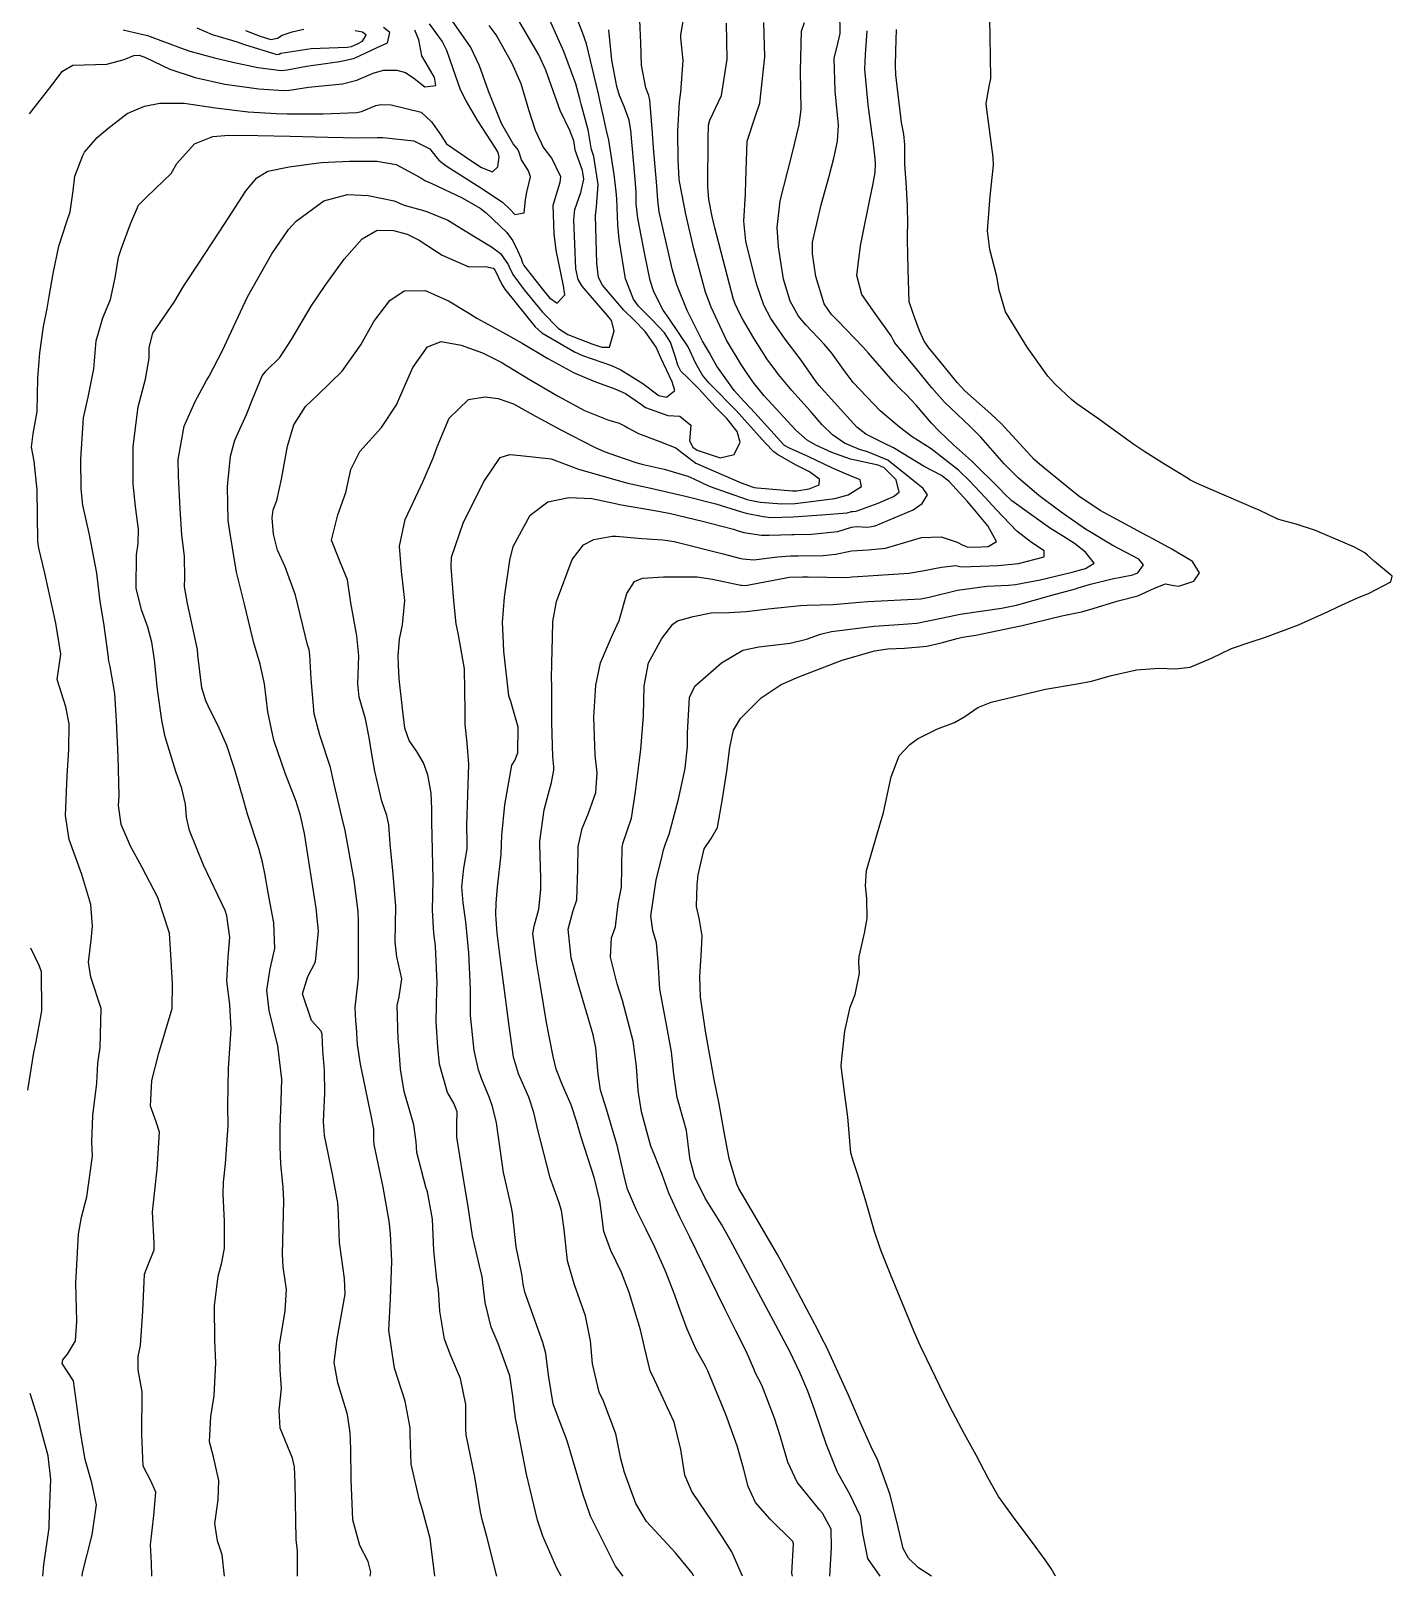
# Model space of a CAD drawing. Header units: feet. Extents: x 1313198 to 1317500, y 385000 to 389511.
# Drawn here: x 1316714.5 to 1317006.4, y 385000 to 385331.3 of the extents above; entities that cross this region are included whole.
import ezdxf

# ---------------------------------------------------------------- set-up
doc = ezdxf.new("R2010")
doc.units = ezdxf.units.FT
doc.layers.add('C-TOPO-MAJR', color=32, linetype='CONTINUOUS')

msp = doc.modelspace()

# ---------------------------------------------------------------- linework, layer by layer
at = {"layer": 'C-TOPO-MAJR'}
for points in [[(1316771.6, 385000), (1316771.6, 385005.33), (1316771.36, 385007.86), (1316771.16, 385020), (1316771.02, 385023.45), (1316770.54, 385025.3), (1316767.94, 385031.69), (1316767.68, 385035.6), (1316768.23, 385040.21), (1316767.93, 385044.16), (1316767.75, 385049.61), (1316769.01, 385056.8), (1316769.25, 385061.45), (1316768.53, 385066.32), (1316768.4, 385069.01), (1316768.55, 385074.83), (1316768.67, 385080.47), (1316768.56, 385083.41), (1316768.09, 385088.31), (1316767.9, 385092.11), (1316767.92, 385096.15), (1316768.16, 385101.88), (1316768.28, 385106.57), (1316767.44, 385113.69), (1316765.54, 385121.23), (1316765.06, 385125.59), (1316765.74, 385130.2), (1316766.76, 385134.55), (1316766.56, 385140.05), (1316765.59, 385145.33), (1316764.62, 385150.61), (1316764.13, 385153.04), (1316763.31, 385156), (1316760.89, 385163.38), (1316759.8, 385167.21), (1316758.11, 385173.08), (1316756.51, 385178.06), (1316754.51, 385182.44), (1316752.94, 385185.53), (1316751.99, 385187.62), (1316751.11, 385190.44), (1316750.29, 385197.42), (1316750.15, 385198.68), (1316748.07, 385208.52), (1316747.4, 385212.17), (1316747.45, 385213.99), (1316747.39, 385218.63), (1316746.85, 385223.21), (1316746.46, 385228.79), (1316746.09, 385235.81), (1316746.06, 385239.37), (1316747.3, 385246.52), (1316749.67, 385251.84), (1316752.15, 385256.32), (1316752.67, 385257.28), (1316755.57, 385262.77), (1316758.4, 385268.93), (1316760.89, 385274.23), (1316766.12, 385283.49), (1316769.68, 385288.67), (1316771.34, 385290.52), (1316777.31, 385294.83), (1316782.36, 385296.19), (1316786.78, 385296), (1316792.38, 385294.87), (1316794.18, 385294.04), (1316794.5, 385293.9), (1316799.18, 385292.64), (1316803.87, 385290.69), (1316809.83, 385287.06), (1316813.26, 385284.96), (1316815.16, 385283.58), (1316816.79, 385281.2), (1316817, 385280.67), (1316817.82, 385279.06), (1316820.22, 385275.79), (1316824.16, 385271), (1316827.6, 385267.45), (1316829.62, 385266.19), (1316834.73, 385264.21), (1316836.93, 385263.47), (1316838.54, 385263.45), (1316839.58, 385267.01), (1316839, 385269.16), (1316838.06, 385270.37), (1316834.37, 385274.56), (1316832.71, 385276.55), (1316831.81, 385277.98), (1316831.31, 385280.27), (1316830.92, 385290.83), (1316831.1, 385292.96), (1316832.4, 385296.64), (1316833.06, 385299.5), (1316832.78, 385301.36), (1316831.21, 385305.74), (1316831.03, 385306.8), (1316830.91, 385307.71), (1316830.05, 385309.95), (1316827.94, 385314.2), (1316826.45, 385318.46), (1316824.91, 385322.89), (1316823.4, 385326.18), (1316818.52, 385334.43)], [(1316787.23, 385000), (1316787.38, 385000.87), (1316786.79, 385003.15), (1316785.03, 385006.59), (1316783.48, 385012.06), (1316783.14, 385020.71), (1316783.08, 385027.27), (1316782.96, 385030.7), (1316782.36, 385034.67), (1316780.28, 385041.4), (1316779.52, 385045.81), (1316780.16, 385050.86), (1316781.85, 385060.41), (1316781.73, 385063.79), (1316780.61, 385071.55), (1316780.4, 385077.55), (1316780.25, 385080), (1316779.21, 385085.8), (1316777.45, 385094.45), (1316777.22, 385097.47), (1316777.47, 385103.57), (1316777.41, 385108.42), (1316777.04, 385112.67), (1316776.95, 385116.12), (1316776.72, 385116.81), (1316774.61, 385119.11), (1316772.71, 385124.86), (1316773.82, 385128.57), (1316775.47, 385131.69), (1316776.14, 385138.25), (1316775.61, 385143.22), (1316773.1, 385159.22), (1316772.99, 385159.88), (1316772.27, 385163.08), (1316771.33, 385166.04), (1316769.01, 385172.16), (1316766.54, 385179.23), (1316765.3, 385185.29), (1316764.53, 385191.29), (1316763.62, 385195.53), (1316762.3, 385200.12), (1316761.56, 385203.04), (1316760.27, 385208.34), (1316758.54, 385215.26), (1316757.66, 385220.45), (1316757.13, 385223.97), (1316756.76, 385226.29), (1316756.59, 385233.57), (1316757.26, 385240.07), (1316758.19, 385243.57), (1316760.67, 385249.01), (1316762.03, 385252.48), (1316764.08, 385257.32), (1316764.94, 385258.41), (1316767.81, 385261.24), (1316770.32, 385265.12), (1316774.57, 385272.24), (1316777.57, 385276.73), (1316781.67, 385282.34), (1316785.5, 385286.7), (1316788.72, 385288.54), (1316792.2, 385288.48), (1316795.13, 385287.68), (1316797.73, 385286.42), (1316802.68, 385283.21), (1316808.39, 385280.68), (1316811.94, 385280.78), (1316813.58, 385280.44), (1316814.02, 385279.92), (1316814.08, 385279.79), (1316815.36, 385277.07), (1316816.1, 385275.94), (1316822.61, 385267.86), (1316824.06, 385266.58), (1316831.03, 385262.45), (1316832.78, 385261.66), (1316839.01, 385259.51), (1316840.98, 385258.63), (1316845.67, 385255.67), (1316848.88, 385253.28), (1316849.16, 385253.09), (1316850.74, 385252.76), (1316852.53, 385254.21), (1316851.98, 385256.04), (1316849.55, 385261.17), (1316848.54, 385263.48), (1316846.23, 385266.86), (1316843.85, 385269.26), (1316841.61, 385271.38), (1316837.03, 385276.78), (1316836.21, 385278.39), (1316835.82, 385281.47), (1316835.57, 385291.6), (1316835.74, 385293.53), (1316836.11, 385298.35), (1316835.18, 385304.34), (1316834.71, 385305.86), (1316834.63, 385306.22), (1316833.99, 385310.04), (1316832.5, 385315.54), (1316832.18, 385316.73), (1316831.31, 385319.96), (1316828.78, 385326.84), (1316824.54, 385336.29)], [(1316801.1, 385000), (1316800.11, 385008.05), (1316798.47, 385014.22), (1316797.78, 385016.25), (1316796.01, 385023.98), (1316795.82, 385030.44), (1316795.81, 385031.76), (1316794.7, 385037.47), (1316792.46, 385044.57), (1316791.25, 385052.69), (1316791.6, 385059.41), (1316791.84, 385067.53), (1316791.56, 385073.48), (1316791.3, 385076.08), (1316790, 385083.37), (1316788.07, 385092.51), (1316787.98, 385093.56), (1316787.99, 385095.79), (1316787.36, 385099.11), (1316787.19, 385099.76), (1316786.28, 385104.25), (1316785.12, 385109.75), (1316784.49, 385113.96), (1316784.25, 385117.69), (1316784.12, 385119.04), (1316784.03, 385121.87), (1316784.7, 385128.26), (1316784.72, 385130.06), (1316784.7, 385140.21), (1316784.64, 385142.48), (1316783.81, 385149.19), (1316781.84, 385159.85), (1316781.12, 385162.8), (1316779.53, 385169.75), (1316778.74, 385173.38), (1316776.44, 385180.31), (1316775.18, 385184.88), (1316774.55, 385192.37), (1316774.29, 385197.51), (1316774.1, 385198.55), (1316773.79, 385199.66), (1316771.17, 385210.34), (1316768.98, 385216.39), (1316767.33, 385219.93), (1316766.49, 385223.41), (1316766.23, 385226.87), (1316766.43, 385228.59), (1316767.21, 385230.59), (1316768.21, 385235.19), (1316769.47, 385242.26), (1316770.84, 385246.82), (1316773.32, 385250.76), (1316775.99, 385253.24), (1316781.24, 385258.36), (1316785.23, 385263.98), (1316788.03, 385268.96), (1316791.4, 385273.51), (1316794.51, 385275.53), (1316799.03, 385275.63), (1316804, 385273.44), (1316808.16, 385270.9), (1316810.11, 385269.7), (1316815.57, 385266.68), (1316819.84, 385264.32), (1316825.3, 385261.02), (1316830.84, 385258.04), (1316835.22, 385256.16), (1316839.68, 385254.55), (1316842.01, 385253.52), (1316845.43, 385251.16), (1316846.25, 385250.56), (1316851.07, 385248.84), (1316853.64, 385248.66), (1316856, 385246.77), (1316855.69, 385243.41), (1316856.44, 385242.04), (1316857.37, 385241.36), (1316862.25, 385239.72), (1316865.31, 385240.44), (1316866.55, 385243.09), (1316865.94, 385245.41), (1316863.73, 385248.15), (1316862.34, 385249.54), (1316861.24, 385250.67), (1316857.74, 385254.52), (1316855.4, 385256.8), (1316853.86, 385258.35), (1316853.18, 385259.58), (1316852.67, 385261.34), (1316851.61, 385264.55), (1316850.32, 385266.54), (1316847.73, 385269.36), (1316845.44, 385271.65), (1316844.8, 385272.29), (1316843.67, 385273.77), (1316841.98, 385278.09), (1316840.6, 385286.59), (1316840.35, 385289.67), (1316840.11, 385295.3), (1316840.01, 385296.88), (1316839.56, 385300.47), (1316838.39, 385307.84), (1316837.86, 385310.24), (1316837.32, 385312.56), (1316836.93, 385314.41), (1316836.12, 385318.04), (1316833.58, 385328.54), (1316832.78, 385330.92), (1316830.73, 385336.01)], [(1316828.15, 385000), (1316827.28, 385001.69), (1316824.28, 385008.56), (1316823.08, 385012), (1316820.78, 385021.87), (1316818.97, 385031.08), (1316818.36, 385033.89), (1316817.82, 385038.58), (1316817.14, 385042.91), (1316814.64, 385049.87), (1316813.18, 385053.39), (1316811.87, 385058.65), (1316811.27, 385064.19), (1316810.7, 385066.55), (1316809.14, 385072.92), (1316808.32, 385078.71), (1316807.06, 385086.09), (1316805.83, 385094.1), (1316805.81, 385096.88), (1316805.85, 385099.53), (1316805.15, 385101.39), (1316803.77, 385103.66), (1316802.08, 385109.78), (1316801.73, 385113.43), (1316801.34, 385118.84), (1316801.48, 385125.7), (1316801.62, 385127.14), (1316801.26, 385135.15), (1316800.89, 385137.84), (1316800.62, 385142.8), (1316800.64, 385146.02), (1316800.7, 385149.27), (1316800.61, 385155.66), (1316800.45, 385161.68), (1316800.41, 385164.52), (1316800.27, 385167.86), (1316799.57, 385171.82), (1316798.69, 385174.36), (1316797.26, 385176.79), (1316795.58, 385179.12), (1316794.65, 385181.82), (1316794.13, 385186.04), (1316793.41, 385192.4), (1316793.29, 385195.3), (1316793.25, 385197.27), (1316793.49, 385200.85), (1316794.17, 385203.97), (1316794.64, 385209.13), (1316793.91, 385215.48), (1316793.5, 385220.81), (1316794.73, 385226.51), (1316798.55, 385234.73), (1316800.82, 385239.88), (1316801.57, 385242.11), (1316804.17, 385248.23), (1316808.28, 385252.24), (1316811.83, 385252.85), (1316814.64, 385252.49), (1316817.93, 385251.29), (1316822.66, 385248.69), (1316828.08, 385245.74), (1316835.32, 385242.01), (1316837.43, 385241.12), (1316840.04, 385240.19), (1316844.2, 385238.74), (1316845.76, 385238.3), (1316850.26, 385237.31), (1316855.38, 385235.83), (1316856.63, 385235.22), (1316859.9, 385233.7), (1316868.09, 385230.83), (1316868.71, 385230.65), (1316870.85, 385230.26), (1316875.48, 385229.86), (1316878.34, 385229.93), (1316886.88, 385231.04), (1316889.73, 385231.82), (1316892.62, 385233.57), (1316892.28, 385235.03), (1316888.99, 385236.41), (1316886.26, 385237.61), (1316881.32, 385239.97), (1316877.15, 385241.85), (1316876.08, 385242.42), (1316875.87, 385242.59), (1316869.7, 385249.37), (1316867.65, 385251.63), (1316867.38, 385251.9), (1316865.31, 385254.21), (1316863.33, 385256.88), (1316861.57, 385259.43), (1316860.55, 385261.22), (1316859.99, 385262.26), (1316858.51, 385264.79), (1316855.17, 385271.37), (1316852.99, 385276.85), (1316852.07, 385279.96), (1316849.22, 385292.47), (1316848.9, 385294.99), (1316848.73, 385298.08), (1316848.01, 385306.18), (1316847.74, 385309.32), (1316847.22, 385316.43), (1316846.96, 385317.43), (1316846.33, 385319.09), (1316845.44, 385323.92), (1316845.25, 385328.75), (1316845.05, 385333.55)], [(1316841.47, 385000), (1316839.84, 385002.12), (1316834.5, 385012.83), (1316832.93, 385017.45), (1316829.5, 385028.99), (1316827.36, 385034.45), (1316826.47, 385036.92), (1316825.48, 385043.07), (1316824.87, 385047.73), (1316824.25, 385050.11), (1316820.41, 385060.87), (1316820.02, 385062.57), (1316819.83, 385064.33), (1316819.69, 385065.08), (1316818.56, 385070.62), (1316817.74, 385077.91), (1316817.44, 385079.38), (1316815.79, 385086.56), (1316814.65, 385094.58), (1316814.29, 385097.2), (1316813.47, 385100.71), (1316812.81, 385102.51), (1316811.11, 385106.71), (1316810.45, 385108.55), (1316809.49, 385112.68), (1316808.74, 385120.18), (1316808.7, 385125.33), (1316808.71, 385125.82), (1316808.36, 385133.59), (1316807.75, 385140.24), (1316807.17, 385144.32), (1316806.9, 385147.77), (1316807.33, 385151.74), (1316808, 385155.94), (1316808.04, 385157.26), (1316807.97, 385160.91), (1316808.37, 385174.04), (1316808.01, 385178.64), (1316807.59, 385182.59), (1316807.6, 385185.39), (1316807.43, 385194.53), (1316806.1, 385202.19), (1316805.63, 385204.19), (1316805.14, 385209.09), (1316804.58, 385216.31), (1316804.68, 385218.48), (1316807.24, 385225.95), (1316811.69, 385234.76), (1316815.13, 385239.8), (1316817.15, 385240.49), (1316819.46, 385240.27), (1316826.06, 385239.5), (1316830.95, 385237.69), (1316831.68, 385237.41), (1316839.92, 385235.01), (1316842.48, 385234.32), (1316847.43, 385233.21), (1316854.86, 385231.56), (1316861.35, 385229.89), (1316866.83, 385228.2), (1316867.87, 385227.9), (1316871.5, 385227.15), (1316873.13, 385226.98), (1316877.97, 385227.11), (1316884.03, 385227.53), (1316889.54, 385227.98), (1316890.42, 385228.21), (1316890.75, 385228.25), (1316891.44, 385228.29), (1316896.2, 385230.06), (1316899.44, 385231.43), (1316900.7, 385232.42), (1316900.02, 385235.06), (1316897.49, 385237.59), (1316896.18, 385238.18), (1316890.23, 385239.48), (1316886.25, 385240.91), (1316882.8, 385242.47), (1316880.92, 385243.52), (1316878.51, 385245.66), (1316871.71, 385253.06), (1316869.59, 385255.68), (1316868.09, 385257.86), (1316866.82, 385259.77), (1316863.83, 385264.62), (1316863.63, 385265), (1316860.35, 385272.05), (1316859.14, 385275.25), (1316856.62, 385284.53), (1316854.89, 385291.98), (1316853.6, 385298.62), (1316853.49, 385299.49), (1316853.25, 385303.58), (1316853.18, 385309.76), (1316853.55, 385316.05), (1316853.87, 385318.17), (1316854.32, 385324.91), (1316853.84, 385329.82), (1316853.87, 385330.43), (1316854.42, 385333.75)], [(1316885.79, 385000), (1316886.19, 385006.08), (1316886.08, 385010.05), (1316884.23, 385013.51), (1316883.67, 385014.1), (1316878.76, 385020.14), (1316876.8, 385024.44), (1316875.12, 385030.05), (1316873.9, 385033.86), (1316871.23, 385040.9), (1316869.88, 385043.53), (1316869.48, 385044.42), (1316867.89, 385048.19), (1316865.64, 385052.55), (1316863.3, 385057.29), (1316858.54, 385066.95), (1316855.77, 385072.63), (1316853.64, 385076.95), (1316851.3, 385082.11), (1316849.86, 385086.09), (1316848.27, 385090.11), (1316847.44, 385092.17), (1316845.39, 385099.56), (1316844.67, 385104.14), (1316844.31, 385109.28), (1316843.59, 385114.7), (1316841.3, 385123.42), (1316840.22, 385126.96), (1316838.78, 385132.69), (1316839.01, 385136.87), (1316839.83, 385139.22), (1316840.09, 385141.73), (1316840.38, 385144.14), (1316841.09, 385147.72), (1316841.28, 385156.29), (1316841.51, 385157.31), (1316843.25, 385162.53), (1316844.12, 385168.13), (1316844.95, 385174.97), (1316845.26, 385177.25), (1316845.81, 385184.46), (1316846.01, 385190.88), (1316846.9, 385195.78), (1316849.79, 385201.01), (1316852.14, 385204.08), (1316853.1, 385204.77), (1316856.5, 385205.76), (1316860.38, 385206.51), (1316864.18, 385206.62), (1316867.83, 385206.77), (1316872.61, 385207.4), (1316879.5, 385208.09), (1316880.97, 385208.14), (1316886.5, 385208.3), (1316892.2, 385208.81), (1316893.94, 385208.93), (1316905.34, 385209.53), (1316907.12, 385209.85), (1316913.21, 385211.38), (1316919.48, 385212.21), (1316924.15, 385212.44), (1316925.61, 385212.58), (1316930.88, 385213.59), (1316937.75, 385215.22), (1316939.85, 385215.81), (1316940.63, 385216.04), (1316942.49, 385217.2), (1316940.6, 385219.53), (1316938.24, 385221.36), (1316935.95, 385222.9), (1316932.91, 385224.71), (1316924.81, 385230.52), (1316923.21, 385232.08), (1316922.35, 385233), (1316916.27, 385239.06), (1316915.56, 385239.71), (1316912.29, 385242.52), (1316909.23, 385245.49), (1316907.64, 385247.21), (1316904.32, 385251.05), (1316902.13, 385253.41), (1316901.02, 385254.43), (1316899.4, 385256.09), (1316894.08, 385262.21), (1316892.93, 385263.5), (1316887.43, 385269.17), (1316886.15, 385270.51), (1316884.59, 385272.77), (1316882.77, 385278.64), (1316882.05, 385283.49), (1316882.06, 385285.96), (1316883.92, 385294), (1316885.68, 385300.16), (1316886.65, 385304.03), (1316887.45, 385307.63), (1316887.66, 385311.05), (1316886.98, 385318.42), (1316886.75, 385325.43), (1316887.28, 385327.66), (1316888.03, 385330.7), (1316887.92, 385335.38)], [(1316934.17, 385000), (1316933.24, 385001.61), (1316932, 385003.49), (1316929.02, 385007.5), (1316925.53, 385012.1), (1316922, 385017.07), (1316919.78, 385021), (1316917.2, 385025.9), (1316914.71, 385030.42), (1316911.62, 385036.21), (1316909.42, 385040.72), (1316906.63, 385046.48), (1316905.25, 385049.27), (1316903.87, 385052.35), (1316898.89, 385064.51), (1316896.72, 385069.87), (1316895.38, 385073.87), (1316893.36, 385080.88), (1316891.75, 385086.24), (1316890.78, 385089.01), (1316890.3, 385090.78), (1316889.67, 385098.39), (1316888.93, 385103.78), (1316888.24, 385109.32), (1316888.35, 385110.9), (1316889.04, 385116.84), (1316890.17, 385121.94), (1316891.24, 385124.71), (1316892.16, 385129.23), (1316892.01, 385131.59), (1316892.08, 385132.81), (1316893.23, 385137.82), (1316893.79, 385141.01), (1316893.77, 385145.28), (1316893.44, 385147.97), (1316893.7, 385151.3), (1316896.01, 385159.38), (1316897.32, 385163.72), (1316898.93, 385171.36), (1316900.7, 385175.86), (1316902.95, 385178.32), (1316904.58, 385179.5), (1316908.87, 385181.63), (1316912.55, 385183.02), (1316914.73, 385184.28), (1316917.57, 385186.22), (1316920.4, 385187.34), (1316932.07, 385190.15), (1316938.86, 385191.32), (1316941.9, 385191.9), (1316946.24, 385193.06), (1316951.59, 385194.31), (1316956.35, 385194.68), (1316959.88, 385194.53), (1316963.11, 385194.85), (1316967.66, 385196.78), (1316971.93, 385198.87), (1316975.96, 385200.21), (1316979.26, 385201.27), (1316986.35, 385203.97), (1316992.7, 385206.81), (1316994.75, 385207.83), (1316998.85, 385209.63), (1317001.46, 385210.75), (1317006.09, 385213.13), (1317006.39, 385214.37), (1317002.62, 385217.53), (1317001.09, 385218.9), (1317000.54, 385219.36), (1316998.36, 385220.62), (1316989.98, 385224.19), (1316985.82, 385225.52), (1316982.6, 385226.35), (1316982.03, 385226.56), (1316977.72, 385228.57), (1316977.14, 385228.83), (1316964.6, 385234.27), (1316963.03, 385235.05), (1316962.49, 385235.36), (1316957.77, 385238.25), (1316953.33, 385241.02), (1316951, 385242.6), (1316943.22, 385248.26), (1316938.76, 385251.36), (1316937.62, 385252.27), (1316934.11, 385255.52), (1316932.58, 385257.25), (1316928.12, 385263.45), (1316923.51, 385271.05), (1316922.1, 385275.71), (1316921.59, 385278.59), (1316920.09, 385284.42), (1316919.63, 385288.41), (1316920.2, 385295.86), (1316920.89, 385302.47), (1316920.86, 385304.22), (1316919.44, 385314.45), (1316919.35, 385315.75), (1316920, 385319.36), (1316920.34, 385321.04), (1316920.27, 385325.71), (1316920.12, 385333.99)], [(1316714.16, 385313.51), (1316718.23, 385318.7), (1316721.22, 385322.64), (1316723.47, 385323.93), (1316730.73, 385324.16), (1316734.46, 385325.12), (1316736.54, 385326.04), (1316737.66, 385326.11), (1316739, 385325.6), (1316744.25, 385323.07), (1316749.7, 385321.26), (1316756.07, 385319.88), (1316763.31, 385318.87), (1316768.68, 385318.5), (1316769.94, 385318.6), (1316774.01, 385319.23), (1316781.26, 385319.95), (1316784.34, 385320.71), (1316787.86, 385322.22), (1316790.09, 385322.84), (1316792.91, 385322.86), (1316794.83, 385322.36), (1316796.58, 385321.14), (1316798.97, 385319.29), (1316801.28, 385319.6), (1316800.98, 385321.29), (1316799.22, 385324.36), (1316798.3, 385325.91), (1316797.66, 385329.37), (1316796.77, 385331.41)], [(1316725.43, 385000), (1316725.42, 385000.03), (1316725.49, 385000.71), (1316727.56, 385008.86), (1316728.53, 385015.31), (1316727.53, 385019.96), (1316726.08, 385024.99), (1316725.09, 385030.86), (1316723.62, 385041.83), (1316722.22, 385043.97), (1316721.19, 385045.55), (1316721.28, 385046.35), (1316722.3, 385047.61), (1316724, 385050.46), (1316724.34, 385054.68), (1316724.08, 385062.83), (1316724.66, 385073.3), (1316725.3, 385076.97), (1316726.44, 385081.34), (1316727.68, 385090.06), (1316727.55, 385093.04), (1316727.72, 385098.77), (1316728.56, 385105.66), (1316728.81, 385109.95), (1316729.29, 385113.36), (1316729.53, 385121.69), (1316727.33, 385128.41), (1316726.84, 385131.65), (1316727.37, 385136.36), (1316727.66, 385139.34), (1316727.34, 385144.02), (1316725.4, 385150.42), (1316722.64, 385157.92), (1316721.85, 385163.04), (1316722.23, 385171.6), (1316722.6, 385177.15), (1316722.64, 385182.73), (1316721.94, 385186.38), (1316720.12, 385192.2), (1316720.74, 385196.69), (1316720.84, 385197.66), (1316719.81, 385204.27), (1316717.46, 385215.04), (1316716.15, 385220.37), (1316715.96, 385221.89), (1316715.82, 385232.88), (1316715.12, 385239.03), (1316714.58, 385242.06), (1316714.94, 385244.9), (1316715.77, 385249.66), (1316715.95, 385256.83), (1316716.35, 385262.27), (1316717.17, 385267.94), (1316717.92, 385271.74), (1316718.38, 385274.37), (1316719.21, 385279.3), (1316720.47, 385285.1), (1316722.14, 385290.39), (1316722.87, 385292.5), (1316723.52, 385296.99), (1316723.9, 385300.14), (1316725.57, 385304.54), (1316725.97, 385305.26), (1316728.7, 385308.45), (1316730.96, 385310.32), (1316735.13, 385313.57), (1316738.84, 385315.14), (1316742.09, 385315.78), (1316747.34, 385315.82), (1316754.06, 385314.81), (1316761.03, 385313.95), (1316767.07, 385313.6), (1316769.38, 385313.53), (1316777.16, 385313.47), (1316784.34, 385313.78), (1316785.34, 385314.03), (1316788.4, 385315.3), (1316789.48, 385315.52), (1316791.73, 385315.46), (1316798.16, 385313.88), (1316800.38, 385311.75), (1316802.29, 385309.06), (1316803.41, 385307.26), (1316803.57, 385307.07), (1316808.82, 385303.48), (1316811.1, 385301.99), (1316813.42, 385301.03), (1316814.63, 385302.13), (1316814.87, 385304.25), (1316814.67, 385305.19), (1316814.01, 385306.3), (1316810.3, 385312.03), (1316807.77, 385316.3), (1316806.61, 385318.62), (1316805.5, 385321.72), (1316803.68, 385327.06), (1316802.63, 385329.1), (1316799.95, 385332.81)], [(1316740.4, 385000), (1316740.34, 385002.82), (1316740.12, 385006.69), (1316740.83, 385012.97), (1316741.23, 385018), (1316740.15, 385020.39), (1316738.51, 385023.58), (1316738.27, 385030.44), (1316738.32, 385039.52), (1316737.48, 385044.2), (1316737.43, 385047.11), (1316737.94, 385049.43), (1316738.47, 385056.81), (1316738.85, 385064.73), (1316739.53, 385066.62), (1316740.86, 385069.92), (1316740.88, 385071.4), (1316740.5, 385078.13), (1316741.56, 385087.24), (1316742.04, 385095.15), (1316741.33, 385097.39), (1316740.14, 385100.76), (1316740.37, 385106.22), (1316741.92, 385112.1), (1316744.77, 385121.67), (1316744.82, 385127.02), (1316744.38, 385134.4), (1316744.17, 385137.87), (1316741.71, 385145.47), (1316738.3, 385151.94), (1316735.83, 385156.49), (1316733.82, 385161.11), (1316733.26, 385165.21), (1316733.4, 385167.26), (1316733.18, 385175.69), (1316732.79, 385183.35), (1316732.42, 385189.23), (1316731.44, 385195.03), (1316731.18, 385196.16), (1316730.99, 385197.51), (1316730.06, 385204.28), (1316729.32, 385208.97), (1316728.6, 385215.01), (1316727.02, 385223.24), (1316725.58, 385229.61), (1316725.23, 385233.08), (1316725.13, 385239.44), (1316725.77, 385248.35), (1316726.76, 385252.77), (1316727.98, 385258.81), (1316728.47, 385264.83), (1316729.89, 385269.79), (1316731.55, 385273.66), (1316732.54, 385278.31), (1316733.25, 385282.74), (1316733.91, 385284.72), (1316735.79, 385289.92), (1316737.53, 385293.91), (1316739.3, 385295.7), (1316744.54, 385300.73), (1316745.73, 385302.84), (1316749.52, 385307.05), (1316753.45, 385308.61), (1316756.93, 385308.95), (1316763.13, 385308.84), (1316770.09, 385308.68), (1316778.16, 385308.47), (1316784.81, 385308.33), (1316788.72, 385308.45), (1316789.94, 385308.46), (1316796.55, 385307.7), (1316800, 385305.96), (1316801.28, 385304.32), (1316801.92, 385303.57), (1316803.55, 385302.35), (1316810.95, 385297.62), (1316815.61, 385294.53), (1316817.15, 385293.05), (1316818.26, 385291.94), (1316820.24, 385292.24), (1316820.55, 385295.09), (1316820.84, 385296.73), (1316821.63, 385299.96), (1316821.2, 385301.3), (1316819.7, 385303.67), (1316819.07, 385305.43), (1316818.75, 385306.05), (1316817.89, 385307.08), (1316815.37, 385311.41), (1316812.6, 385318.33), (1316810.68, 385323.78), (1316808.73, 385327.85), (1316804.84, 385333.36)], [(1316734.22, 385331.51), (1316736.65, 385330.93), (1316739.49, 385330.26), (1316746.56, 385327.68), (1316748.56, 385326.91), (1316753.8, 385325.5), (1316757.76, 385324.61), (1316763.11, 385323.42), (1316768.11, 385322.81), (1316769.42, 385322.94), (1316773.54, 385323.74), (1316778.15, 385324.37), (1316780.64, 385324.69), (1316783.62, 385325.39), (1316784.02, 385325.53), (1316787.36, 385327.08), (1316788.73, 385327.71), (1316790.96, 385328.73), (1316791.41, 385330.93), (1316790.11, 385332.03)], [(1316755.97, 385000), (1316755.48, 385004.57), (1316754.5, 385007.57), (1316753.92, 385011.31), (1316754.59, 385016.33), (1316754.75, 385020.52), (1316753.62, 385025.6), (1316752.77, 385028.79), (1316753.03, 385034.23), (1316753.79, 385038.65), (1316754.13, 385045.75), (1316753.92, 385050.61), (1316753.83, 385057.91), (1316754.65, 385064.28), (1316755.42, 385067.24), (1316755.94, 385070.32), (1316755.98, 385076.04), (1316755.68, 385081.85), (1316755.74, 385084.49), (1316756.2, 385088.37), (1316756.77, 385096.61), (1316756.71, 385100.79), (1316756.86, 385108.86), (1316757.43, 385117.34), (1316757.1, 385122.56), (1316756.49, 385127.54), (1316756.76, 385132.66), (1316757.1, 385136.92), (1316756.5, 385141.54), (1316756.11, 385142.7), (1316751.44, 385152.45), (1316748.46, 385159.86), (1316747.86, 385162.74), (1316747.58, 385165.49), (1316746.84, 385168.84), (1316745.51, 385172.53), (1316743.28, 385179.95), (1316742.51, 385183.49), (1316741.57, 385190.11), (1316740.95, 385196.46), (1316740.4, 385200.24), (1316739.54, 385203.45), (1316738.14, 385207.15), (1316737.03, 385211.77), (1316737.09, 385218.97), (1316737.44, 385221.38), (1316737.5, 385224.39), (1316736.92, 385229.3), (1316736.37, 385234.07), (1316736.4, 385242.21), (1316737.46, 385250.68), (1316739.04, 385256.64), (1316739.85, 385261.15), (1316739.8, 385263.43), (1316740.63, 385266.51), (1316745.15, 385273.14), (1316747.28, 385276.6), (1316750.47, 385281.45), (1316756.06, 385289.96), (1316760.63, 385297.05), (1316762.89, 385299.8), (1316765.3, 385301.2), (1316769.87, 385302.16), (1316776.73, 385303.03), (1316782.78, 385303.34), (1316788.67, 385303.35), (1316792.79, 385302.64), (1316798.09, 385299.75), (1316798.93, 385299.23), (1316800.41, 385298.54), (1316806.95, 385295.5), (1316810.8, 385293.24), (1316812.11, 385292.29), (1316816.54, 385288.06), (1316817.79, 385286.26), (1316818.85, 385284.21), (1316819.58, 385282.49), (1316819.88, 385281.54), (1316820.16, 385280.96), (1316824.36, 385275.65), (1316825.67, 385274.07), (1316827.3, 385272.92), (1316828.99, 385274.66), (1316828.67, 385276.59), (1316827.14, 385284.26), (1316826.68, 385287.76), (1316826.44, 385293.9), (1316827.95, 385298.88), (1316828.09, 385299.99), (1316826.2, 385303.98), (1316824.54, 385306.11), (1316824.21, 385306.68), (1316823.96, 385307.23), (1316822.65, 385309.92), (1316821.25, 385314.39), (1316819.57, 385319.96), (1316817.69, 385324.29), (1316814.21, 385330.47), (1316812.75, 385332.42)], [(1316750.07, 385331.93), (1316753.35, 385330.48), (1316758.67, 385328.92), (1316759.25, 385328.73), (1316760.28, 385328.35), (1316767.17, 385326.25), (1316767.7, 385326.31), (1316768.05, 385326.47), (1316774.55, 385327.52), (1316782.25, 385327.76), (1316783.21, 385327.96), (1316784.51, 385328.49), (1316785.59, 385329.11), (1316786.36, 385330.38), (1316785.56, 385331.04), (1316784.01, 385331.3)], [(1316760.47, 385331.36), (1316763.61, 385330.14), (1316765.89, 385329.47), (1316767.36, 385329.7), (1316768.34, 385330.35), (1316770.47, 385331.08), (1316772.97, 385331.68)], [(1316814.38, 385000), (1316814.37, 385000.02), (1316812.23, 385008.52), (1316811.26, 385012.15), (1316810.91, 385013.78), (1316809.7, 385021.27), (1316807.8, 385030.26), (1316807.72, 385031.58), (1316807.75, 385036.8), (1316806.57, 385042.35), (1316804.55, 385047.22), (1316803.17, 385050.78), (1316802.16, 385056.81), (1316801.85, 385061.47), (1316801.5, 385063.53), (1316800.87, 385069.83), (1316800.59, 385076.49), (1316799.5, 385082.4), (1316799.19, 385083.36), (1316797.25, 385090.83), (1316797.09, 385093.08), (1316796.6, 385096.73), (1316795.5, 385100.47), (1316794.92, 385102.36), (1316794.54, 385103.89), (1316793.74, 385108.68), (1316793.39, 385113.78), (1316793.25, 385115.19), (1316793, 385122.36), (1316793.46, 385124.21), (1316793.99, 385128.04), (1316792.92, 385132.73), (1316792.6, 385135.97), (1316792.75, 385143.56), (1316792.18, 385150.47), (1316791.53, 385156.99), (1316791.25, 385161.04), (1316790.78, 385163.09), (1316789.73, 385166.12), (1316788.23, 385172.54), (1316787.54, 385176.24), (1316786.97, 385179.78), (1316786.2, 385183.76), (1316784.84, 385188.47), (1316784.56, 385191.26), (1316784.79, 385197.32), (1316784.35, 385201.62), (1316783.09, 385208.65), (1316782.34, 385213.57), (1316780.72, 385217.6), (1316778.93, 385222.11), (1316780.3, 385227.54), (1316782.03, 385232.31), (1316783.06, 385237.23), (1316785.03, 385241.14), (1316789.64, 385246.24), (1316792.9, 385251.09), (1316793.77, 385253.29), (1316796.39, 385259.11), (1316799.54, 385263.54), (1316802.46, 385264.69), (1316806.72, 385263.91), (1316811.3, 385262.27), (1316815.29, 385260.23), (1316821.18, 385256.66), (1316827.37, 385253.02), (1316833.2, 385249.91), (1316838.18, 385247.86), (1316840.64, 385247.17), (1316841.94, 385246.56), (1316842.49, 385246.18), (1316844.78, 385245), (1316849.11, 385243.33), (1316852.78, 385241.88), (1316854.4, 385240.63), (1316857.04, 385238.64), (1316866.78, 385234.37), (1316869.34, 385233.46), (1316869.54, 385233.4), (1316870.22, 385233.29), (1316877.78, 385232.68), (1316878.71, 385232.7), (1316881.37, 385233.11), (1316883.5, 385233.93), (1316883.55, 385235.19), (1316881.44, 385236.72), (1316879.86, 385237.52), (1316878.45, 385238.22), (1316874.55, 385240.48), (1316873.81, 385241.05), (1316871.94, 385242.98), (1316865.68, 385249.88), (1316864.87, 385250.73), (1316861.13, 385254.55), (1316859.95, 385255.78), (1316858.49, 385257.44), (1316857.04, 385259.97), (1316855.4, 385263.51), (1316851.27, 385269.67), (1316850.05, 385271.41), (1316848.08, 385275.34), (1316847.29, 385277.8), (1316846.14, 385283.34), (1316844.64, 385291.13), (1316844.3, 385294.2), (1316844.24, 385296.74), (1316844.07, 385299.5), (1316843.15, 385309.92), (1316842.77, 385312.12), (1316841.66, 385315.05), (1316840.68, 385317.46), (1316840.15, 385319.38), (1316839.05, 385324.99), (1316838.37, 385331.5)], [(1316856.64, 385000), (1316856.31, 385000.62), (1316852.69, 385005), (1316846.47, 385011.73), (1316844.22, 385015.59), (1316841.78, 385022.19), (1316841.01, 385025.17), (1316839.89, 385030.47), (1316837.23, 385037.49), (1316836.33, 385039.46), (1316834.93, 385045.5), (1316834.47, 385050.41), (1316833.39, 385055.78), (1316831, 385062.67), (1316829.53, 385067.62), (1316828.8, 385074.29), (1316828.27, 385078.41), (1316827.66, 385080.23), (1316825.81, 385085.39), (1316823.17, 385095.65), (1316822.29, 385099.36), (1316821.23, 385102.71), (1316819.05, 385107.71), (1316817.93, 385111.24), (1316816.94, 385118.44), (1316816.04, 385125.6), (1316815.24, 385131.52), (1316814.49, 385137.84), (1316814.18, 385141.87), (1316814.22, 385144.33), (1316814.53, 385147.73), (1316815.28, 385154.69), (1316815.39, 385156.91), (1316815.47, 385158.76), (1316816.13, 385165.38), (1316817.62, 385173.84), (1316818.21, 385174.85), (1316818.91, 385176.53), (1316818.96, 385181.98), (1316817.38, 385187.53), (1316816.99, 385188.7), (1316815.87, 385198.28), (1316815.74, 385201.65), (1316815.63, 385204.47), (1316816.01, 385209.91), (1316817.19, 385217.81), (1316817.86, 385220.71), (1316821.52, 385227.45), (1316825.35, 385230.29), (1316829.8, 385231.24), (1316834.75, 385231.04), (1316839.8, 385229.93), (1316840.69, 385229.73), (1316849.04, 385228.29), (1316851.63, 385227.79), (1316858.5, 385226.19), (1316865.15, 385224.43), (1316866.17, 385224.1), (1316867.38, 385223.73), (1316871.14, 385223.14), (1316872.76, 385223.14), (1316877.62, 385223.29), (1316878.15, 385223.3), (1316881.88, 385223.37), (1316887.51, 385223.98), (1316890.42, 385224.88), (1316891.47, 385225.02), (1316893.92, 385224.85), (1316895.51, 385225.15), (1316903.65, 385228.6), (1316905.63, 385229.94), (1316906.76, 385231.82), (1316905.85, 385233.19), (1316904.4, 385234.3), (1316898.25, 385239.24), (1316893.91, 385241.05), (1316892.16, 385241.52), (1316888.95, 385242.91), (1316886.36, 385244.65), (1316884.18, 385246.85), (1316881.58, 385249.81), (1316877.64, 385254.18), (1316874.81, 385257.61), (1316873.62, 385259.16), (1316872.45, 385260.76), (1316869.5, 385265.38), (1316867.04, 385269.58), (1316866.49, 385270.61), (1316865.49, 385272.73), (1316865.14, 385273.7), (1316861.11, 385289.05), (1316860.54, 385291.49), (1316859.86, 385295.15), (1316859.62, 385297.91), (1316859.7, 385308.18), (1316859.76, 385311.06), (1316860.05, 385312.16), (1316862.54, 385317.46), (1316863.77, 385325.25), (1316863.61, 385332.94)], [(1316867.08, 385000), (1316864.77, 385005.21), (1316862.8, 385008.35), (1316860.55, 385011.68), (1316856.19, 385018.14), (1316854.7, 385021.67), (1316853.84, 385027.17), (1316852.39, 385033.02), (1316848.17, 385042.06), (1316847.25, 385044.03), (1316846.05, 385049.07), (1316845.16, 385052.79), (1316842.76, 385060.78), (1316841.15, 385065.06), (1316838.85, 385069.78), (1316837.35, 385073.87), (1316836.78, 385078.35), (1316836.5, 385080.56), (1316835.32, 385085.27), (1316832.47, 385094.09), (1316831.54, 385097.33), (1316830.35, 385101.07), (1316828.49, 385105.24), (1316827.11, 385108.66), (1316826.43, 385111.38), (1316825.06, 385118.71), (1316823.77, 385126.53), (1316822.9, 385131.66), (1316822.1, 385137.74), (1316822.37, 385139.35), (1316823.36, 385142.98), (1316823.8, 385147.23), (1316823.84, 385149.62), (1316823.57, 385156.83), (1316823.58, 385157.54), (1316824.55, 385164.28), (1316825.48, 385167.81), (1316826.13, 385170.11), (1316826.62, 385172.78), (1316826.61, 385173.47), (1316826.37, 385175.67), (1316826.18, 385183), (1316826.15, 385191.05), (1316826.08, 385192.39), (1316826.17, 385195.78), (1316826.34, 385201.19), (1316826.39, 385204.69), (1316827.18, 385208.95), (1316830.52, 385217.93), (1316832.95, 385221.07), (1316835.16, 385222.23), (1316839.1, 385222.95), (1316839.95, 385222.95), (1316845.46, 385222.43), (1316849.96, 385222.15), (1316852.43, 385221.81), (1316862.92, 385219.16), (1316866.43, 385218.26), (1316867.16, 385218.07), (1316869.48, 385217.9), (1316874.58, 385218.5), (1316877.36, 385218.73), (1316879.04, 385218.77), (1316884.4, 385218.84), (1316887.11, 385219.13), (1316890.48, 385219.82), (1316894.01, 385220.01), (1316897.72, 385220.4), (1316905.49, 385222.69), (1316909.66, 385222.8), (1316913.12, 385221.65), (1316914.36, 385221.03), (1316915.27, 385220.67), (1316916.93, 385220.56), (1316919.78, 385220.72), (1316921.53, 385221.79), (1316919.66, 385225.19), (1316916.12, 385229.47), (1316915.29, 385230.44), (1316911.37, 385234.7), (1316909.77, 385235.97), (1316906.02, 385237.92), (1316901.45, 385240.66), (1316899.46, 385241.87), (1316897.24, 385242.97), (1316893.53, 385244.81), (1316891.59, 385246.35), (1316885.44, 385253.11), (1316884.67, 385253.98), (1316883.51, 385255.28), (1316882.74, 385256.28), (1316879.68, 385260.7), (1316876.19, 385265.2), (1316873.15, 385269.59), (1316871.68, 385272.51), (1316870.22, 385276.65), (1316869.96, 385277.57), (1316867.8, 385286.18), (1316867.33, 385290.48), (1316867.69, 385296.36), (1316867.82, 385299.21), (1316868.1, 385307.67), (1316869.77, 385312.89), (1316870.81, 385315.77), (1316871.84, 385325.72), (1316871.65, 385333.09)], [(1316877.78, 385000), (1316877.68, 385000.63), (1316878.04, 385006.92), (1316877.88, 385007.39), (1316873.03, 385012.19), (1316869.86, 385015.78), (1316868.31, 385019.23), (1316867.3, 385023.14), (1316865.92, 385027.9), (1316863.48, 385034.66), (1316859.61, 385044.01), (1316859.11, 385044.98), (1316857.14, 385048.57), (1316855.19, 385052.93), (1316853.47, 385057.61), (1316852.56, 385060.25), (1316850.55, 385065.38), (1316848.24, 385070.5), (1316846.39, 385074.31), (1316844.31, 385078.42), (1316842.42, 385082.99), (1316841.84, 385085.17), (1316840.26, 385092.11), (1316837.9, 385100.1), (1316836.65, 385104.2), (1316836.14, 385107.58), (1316835.63, 385113.24), (1316835.03, 385116.01), (1316831.84, 385126.99), (1316830.32, 385132.58), (1316829.67, 385138.69), (1316830.75, 385142.71), (1316831.56, 385145), (1316831.76, 385151.53), (1316831.84, 385156.43), (1316832.7, 385160.26), (1316834.07, 385163.57), (1316835.65, 385167.98), (1316835.88, 385172.23), (1316835.48, 385175.97), (1316835.21, 385184.15), (1316835.63, 385191), (1316836.59, 385195.83), (1316838.97, 385201.28), (1316840.6, 385204.9), (1316842.26, 385210.65), (1316843.91, 385213.25), (1316845.59, 385213.93), (1316850.12, 385214.26), (1316857.36, 385214.23), (1316860.64, 385213.76), (1316866.69, 385212.48), (1316866.94, 385212.42), (1316867.74, 385212.4), (1316876.34, 385214.04), (1316877.09, 385214.13), (1316879.92, 385214.27), (1316881.13, 385214.27), (1316889.39, 385214.11), (1316890.58, 385214.2), (1316891.78, 385214.31), (1316902.76, 385215.04), (1316905.66, 385215.5), (1316909.78, 385216.31), (1316912.81, 385216.68), (1316913.69, 385216.48), (1316914.2, 385216.37), (1316921.93, 385216.64), (1316926.26, 385217.08), (1316931.8, 385218.55), (1316931.8, 385219.79), (1316929.05, 385221.6), (1316925.9, 385224), (1316921.44, 385228.65), (1316919.17, 385231.2), (1316915.79, 385234.82), (1316913.38, 385237.11), (1316907.55, 385241.71), (1316906.18, 385242.55), (1316903.43, 385244.27), (1316900.74, 385246.34), (1316896.62, 385249.8), (1316890.84, 385255.87), (1316889.06, 385258.21), (1316886.26, 385262.19), (1316884.61, 385264.14), (1316880.62, 385268.25), (1316879.06, 385270.15), (1316877.29, 385273.36), (1316875.86, 385278.05), (1316875.2, 385282.17), (1316874.78, 385284.96), (1316874.48, 385289.1), (1316875.18, 385294.84), (1316876.79, 385301.27), (1316877.81, 385305.21), (1316879.26, 385311.15), (1316879.64, 385314.46), (1316879.48, 385322.72), (1316879.75, 385331.25), (1316880.4, 385333.05)], [(1316896.6, 385000), (1316893.93, 385003.79), (1316892.89, 385009.15), (1316892.36, 385012.79), (1316890.1, 385017.6), (1316887.6, 385022.01), (1316887.41, 385022.42), (1316885.09, 385028.14), (1316882.51, 385035.73), (1316881.07, 385039.65), (1316879.35, 385043.64), (1316877.19, 385048.18), (1316874.23, 385053.78), (1316872.13, 385057.66), (1316864.46, 385072.12), (1316862.62, 385075.32), (1316859.09, 385081.05), (1316856.86, 385085.53), (1316855.83, 385089.27), (1316855.72, 385090.21), (1316855.05, 385095.52), (1316854.42, 385097.81), (1316853.07, 385102.61), (1316852.33, 385107.63), (1316851.81, 385112.43), (1316850.52, 385119.79), (1316849.36, 385125.85), (1316849.01, 385131.7), (1316848.65, 385135.76), (1316847.86, 385138.41), (1316847.42, 385141.48), (1316848.58, 385149.28), (1316849.72, 385153.81), (1316850.14, 385155.73), (1316850.55, 385157.02), (1316851.35, 385159.07), (1316853.35, 385166.59), (1316854.76, 385173.16), (1316855.26, 385177.86), (1316855.3, 385180.78), (1316855.71, 385188.33), (1316856.86, 385190.83), (1316862.54, 385195.83), (1316867.16, 385198.51), (1316870.6, 385199.25), (1316877.3, 385199.99), (1316880.79, 385200.86), (1316883.79, 385201.93), (1316886.14, 385202.53), (1316895.3, 385203.68), (1316900.59, 385203.99), (1316904.43, 385204.32), (1316910.07, 385205.48), (1316913.74, 385206.26), (1316922.65, 385207.54), (1316925.86, 385208.19), (1316933.4, 385210.34), (1316938.46, 385211.69), (1316939.04, 385211.86), (1316941.72, 385212.69), (1316946.37, 385213.8), (1316950.81, 385214.66), (1316951.83, 385215.11), (1316953.1, 385216.82), (1316952.07, 385218.05), (1316946.38, 385221.02), (1316941.47, 385223.92), (1316940.65, 385224.48), (1316938.29, 385226.12), (1316935.41, 385228.11), (1316930.65, 385231.67), (1316926.23, 385235.37), (1316923.18, 385238.44), (1316918.16, 385244.17), (1316915.85, 385246.57), (1316910.42, 385251.69), (1316907.67, 385254.72), (1316904.3, 385258.87), (1316899.72, 385264.39), (1316899.35, 385265.07), (1316898.98, 385265.9), (1316895.51, 385270.66), (1316892.66, 385274.77), (1316891.59, 385278.82), (1316892.41, 385285.21), (1316892.76, 385287), (1316894.31, 385294.81), (1316895.09, 385298.53), (1316895.52, 385300.92), (1316895.58, 385302.84), (1316895.5, 385303.91), (1316895.07, 385307.62), (1316894.94, 385308.52), (1316894, 385315.43), (1316893.33, 385323.05), (1316893.44, 385326.23), (1316893.8, 385331.29)], [(1316907.58, 385000), (1316904.82, 385001.75), (1316902.67, 385003.85), (1316901.51, 385005.9), (1316900.51, 385010.21), (1316898.73, 385017.39), (1316896.09, 385024.77), (1316895.24, 385026.54), (1316894.95, 385027.1), (1316892.01, 385033.64), (1316889.77, 385038.8), (1316886.89, 385045.2), (1316884.98, 385049.26), (1316884.25, 385050.76), (1316883.28, 385052.62), (1316877.21, 385064.08), (1316874.57, 385068.92), (1316868.93, 385078.6), (1316866.27, 385083.11), (1316865.83, 385084.03), (1316864.18, 385089.55), (1316863.17, 385095.16), (1316862.08, 385101.22), (1316860.99, 385106.49), (1316860.27, 385110.5), (1316859.19, 385116.41), (1316858.03, 385124.15), (1316857.89, 385128.51), (1316858.26, 385134.25), (1316858.41, 385137.3), (1316857.83, 385140.7), (1316857.18, 385143.57), (1316857.34, 385148.2), (1316857.58, 385150.35), (1316858.87, 385155.89), (1316860.32, 385158.16), (1316861.7, 385160.47), (1316862.8, 385166.64), (1316863.7, 385172.56), (1316864.37, 385177.68), (1316865.16, 385181.34), (1316866.65, 385183.83), (1316871.08, 385188.32), (1316875.35, 385191.14), (1316879.16, 385192.81), (1316888.47, 385196.36), (1316895.35, 385198.38), (1316898.27, 385198.79), (1316901.83, 385198.96), (1316906.59, 385199.4), (1316909.68, 385200.11), (1316913.08, 385201.03), (1316914.25, 385201.27), (1316917.14, 385201.74), (1316927.06, 385203.78), (1316935.55, 385205.86), (1316939.78, 385206.75), (1316941.57, 385207.24), (1316947.65, 385209.07), (1316951.87, 385210.19), (1316955.4, 385211.78), (1316957.8, 385212.76), (1316959.58, 385212.37), (1316960.67, 385212.24), (1316963.89, 385213.33), (1316965.09, 385215.12), (1316963.57, 385217.55), (1316959.18, 385220.16), (1316955.34, 385222.25), (1316953.75, 385223.09), (1316943.75, 385228.48), (1316939.19, 385231.54), (1316936.64, 385233.61), (1316930.76, 385238.39), (1316929.66, 385239.42), (1316922.61, 385247.05), (1316920.35, 385249.17), (1316914.78, 385254.11), (1316913.13, 385255.88), (1316909.36, 385260.49), (1316907.01, 385263.34), (1316906.01, 385264.76), (1316905.1, 385266.86), (1316904.09, 385269.49), (1316902.8, 385273.21), (1316902.6, 385280.13), (1316902.46, 385286.57), (1316902.47, 385287.96), (1316902.54, 385289.63), (1316902.46, 385293.9), (1316902.15, 385298.88), (1316901.91, 385302.65), (1316901.88, 385306.88), (1316901.65, 385309.11), (1316901.16, 385311.66), (1316899.93, 385321.83), (1316899.87, 385323.78), (1316899.94, 385327.04), (1316900.1, 385331.61)], [(1316713.79, 385104.17), (1316715.06, 385112.22), (1316715.59, 385114.56), (1316716.82, 385121.21), (1316716.72, 385129.57), (1316716.3, 385130.78), (1316714.43, 385134.61)], [(1316716.98, 385000), (1316717.2, 385002.45), (1316718.35, 385010.36), (1316718.47, 385013.58), (1316718.72, 385020.71), (1316718.17, 385025.77), (1316715.92, 385033.93), (1316714.27, 385039.18)]]:
    msp.add_lwpolyline(points, dxfattribs=at)

doc.saveas('drawing.dxf')
